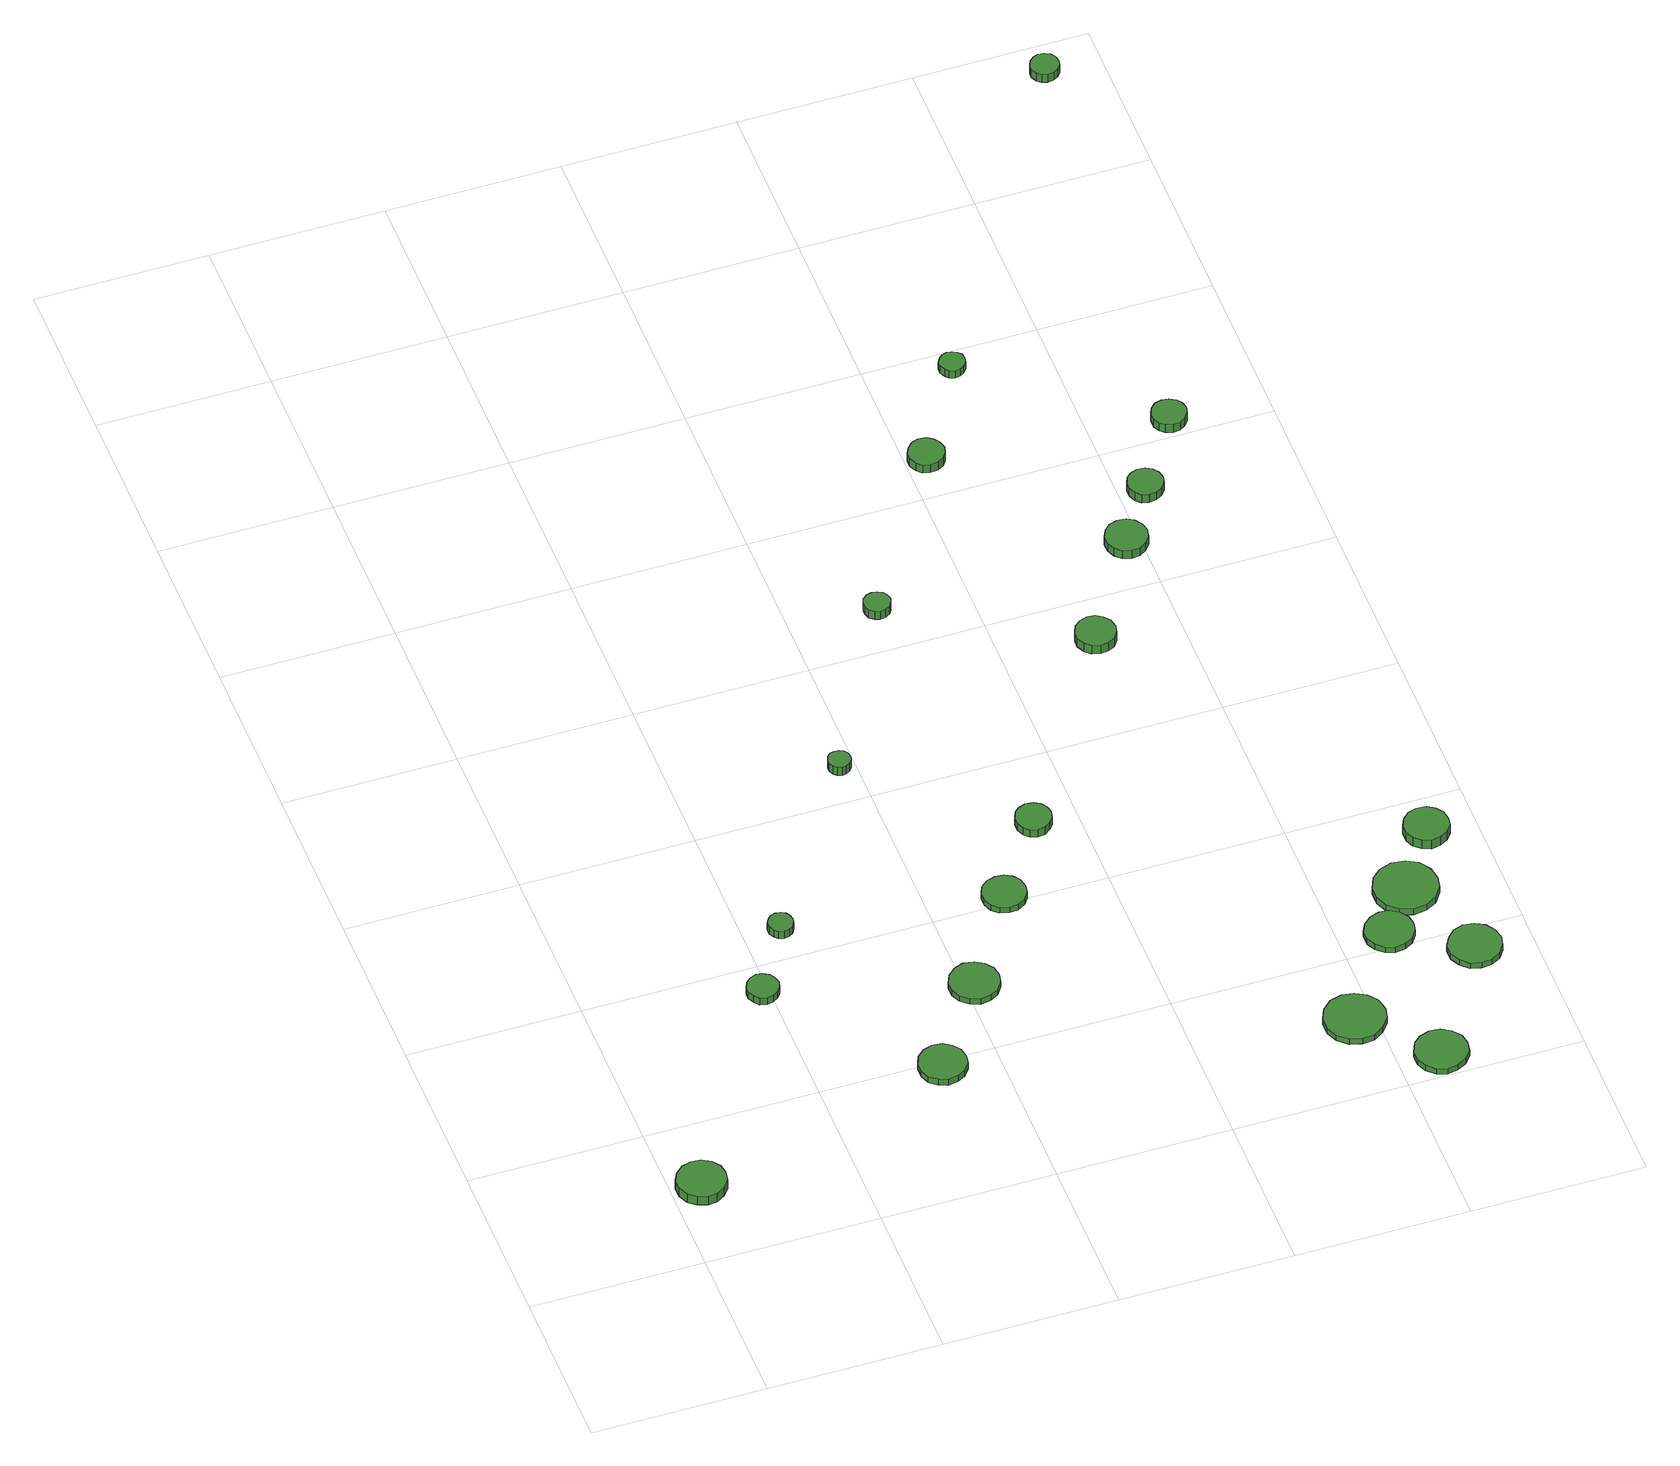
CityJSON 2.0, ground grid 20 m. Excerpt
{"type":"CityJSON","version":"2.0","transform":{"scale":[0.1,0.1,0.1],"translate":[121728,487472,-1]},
"CityObjects":{
"tree1":{"type":"SolitaryVegetationObject","attributes":{"function":"something"},"geometry":[{"type":"MultiSurface","lod":"1","boundaries":[[[0,1,2,3,4,5,6,7,8,9,10,11,12,13,14]],[[15,16,17,18,19,20,21,22,23,24,25,26,27,28,29]],[[0,29,28,1]],[[1,28,27,2]],[[2,27,26,3]],[[3,26,25,4]],[[4,25,24,5]],[[5,24,23,6]],[[6,23,22,7]],[[7,22,21,8]],[[8,21,20,9]],[[9,20,19,10]],[[10,19,18,11]],[[11,18,17,12]],[[12,17,16,13]],[[13,16,15,14]],[[14,15,29,0]]]}]},
"tree2":{"type":"SolitaryVegetationObject","attributes":{"function":"something"},"geometry":[{"type":"MultiSurface","lod":"1","boundaries":[[[30,31,32,33,34,35,36,37,38,39,40,41,42,43,44]],[[45,46,47,48,49,50,51,52,53,54,55,56,57,58,59]],[[30,59,58,31]],[[31,58,57,32]],[[32,57,56,33]],[[33,56,55,34]],[[34,55,54,35]],[[35,54,53,36]],[[36,53,52,37]],[[37,52,51,38]],[[38,51,50,39]],[[39,50,49,40]],[[40,49,48,41]],[[41,48,47,42]],[[42,47,46,43]],[[43,46,45,44]],[[44,45,59,30]]]}]},
"tree3":{"type":"SolitaryVegetationObject","attributes":{"function":"something"},"geometry":[{"type":"MultiSurface","lod":"1","boundaries":[[[60,61,62,63,64,65,66,67,68,69,70,71,72,73,74]],[[75,76,77,78,79,80,81,82,83,84,85,86,87,88,89]],[[60,89,88,61]],[[61,88,87,62]],[[62,87,86,63]],[[63,86,85,64]],[[64,85,84,65]],[[65,84,83,66]],[[66,83,82,67]],[[67,82,81,68]],[[68,81,80,69]],[[69,80,79,70]],[[70,79,78,71]],[[71,78,77,72]],[[72,77,76,73]],[[73,76,75,74]],[[74,75,89,60]]]}]},
"tree4":{"type":"SolitaryVegetationObject","attributes":{"function":"something"},"geometry":[{"type":"MultiSurface","lod":"1","boundaries":[[[90,91,92,93,94,95,96,97,98,99,100,101,102,103,104]],[[105,106,107,108,109,110,111,112,113,114,115,116,117,118,119]],[[90,119,118,91]],[[91,118,117,92]],[[92,117,116,93]],[[93,116,115,94]],[[94,115,114,95]],[[95,114,113,96]],[[96,113,112,97]],[[97,112,111,98]],[[98,111,110,99]],[[99,110,109,100]],[[100,109,108,101]],[[101,108,107,102]],[[102,107,106,103]],[[103,106,105,104]],[[104,105,119,90]]]}]},
"tree5":{"type":"SolitaryVegetationObject","attributes":{"function":"something"},"geometry":[{"type":"MultiSurface","lod":"1","boundaries":[[[120,121,122,123,124,125,126,127,128,129,130,131,132,133,134]],[[135,136,137,138,139,140,141,142,143,144,145,146,147,148,149]],[[120,149,148,121]],[[121,148,147,122]],[[122,147,146,123]],[[123,146,145,124]],[[124,145,144,125]],[[125,144,143,126]],[[126,143,142,127]],[[127,142,141,128]],[[128,141,140,129]],[[129,140,139,130]],[[130,139,138,131]],[[131,138,137,132]],[[132,137,136,133]],[[133,136,135,134]],[[134,135,149,120]]]}]},
"tree6":{"type":"SolitaryVegetationObject","attributes":{"function":"something"},"geometry":[{"type":"MultiSurface","lod":"1","boundaries":[[[150,151,152,153,154,155,156,157,158,159,160,161,162,163,164]],[[165,166,167,168,169,170,171,172,173,174,175,176,177,178,179]],[[150,179,178,151]],[[151,178,177,152]],[[152,177,176,153]],[[153,176,175,154]],[[154,175,174,155]],[[155,174,173,156]],[[156,173,172,157]],[[157,172,171,158]],[[158,171,170,159]],[[159,170,169,160]],[[160,169,168,161]],[[161,168,167,162]],[[162,167,166,163]],[[163,166,165,164]],[[164,165,179,150]]]}]},
"tree7":{"type":"SolitaryVegetationObject","attributes":{"function":"something"},"geometry":[{"type":"MultiSurface","lod":"1","boundaries":[[[180,181,182,183,184,185,186,187,188,189,190,191,192,193,194]],[[195,196,197,198,199,200,201,202,203,204,205,206,207,208,209]],[[180,209,208,181]],[[181,208,207,182]],[[182,207,206,183]],[[183,206,205,184]],[[184,205,204,185]],[[185,204,203,186]],[[186,203,202,187]],[[187,202,201,188]],[[188,201,200,189]],[[189,200,199,190]],[[190,199,198,191]],[[191,198,197,192]],[[192,197,196,193]],[[193,196,195,194]],[[194,195,209,180]]]}]},
"tree8":{"type":"SolitaryVegetationObject","attributes":{"function":"something"},"geometry":[{"type":"MultiSurface","lod":"1","boundaries":[[[210,211,212,213,214,215,216,217,218,219,220,221,222,223,224]],[[225,226,227,228,229,230,231,232,233,234,235,236,237,238,239]],[[210,239,238,211]],[[211,238,237,212]],[[212,237,236,213]],[[213,236,235,214]],[[214,235,234,215]],[[215,234,233,216]],[[216,233,232,217]],[[217,232,231,218]],[[218,231,230,219]],[[219,230,229,220]],[[220,229,228,221]],[[221,228,227,222]],[[222,227,226,223]],[[223,226,225,224]],[[224,225,239,210]]]}]},
"tree9":{"type":"SolitaryVegetationObject","attributes":{"function":"something"},"geometry":[{"type":"MultiSurface","lod":"1","boundaries":[[[240,241,242,243,244,245,246,247,248,249,250,251,252,253,254]],[[255,256,257,258,259,260,261,262,263,264,265,266,267,268,269]],[[240,269,268,241]],[[241,268,267,242]],[[242,267,266,243]],[[243,266,265,244]],[[244,265,264,245]],[[245,264,263,246]],[[246,263,262,247]],[[247,262,261,248]],[[248,261,260,249]],[[249,260,259,250]],[[250,259,258,251]],[[251,258,257,252]],[[252,257,256,253]],[[253,256,255,254]],[[254,255,269,240]]]}]},
"tree10":{"type":"SolitaryVegetationObject","attributes":{"function":"something"},"geometry":[{"type":"MultiSurface","lod":"1","boundaries":[[[270,271,272,273,274,275,276,277,278,279,280,281,282,283,284]],[[285,286,287,288,289,290,291,292,293,294,295,296,297,298,299]],[[270,299,298,271]],[[271,298,297,272]],[[272,297,296,273]],[[273,296,295,274]],[[274,295,294,275]],[[275,294,293,276]],[[276,293,292,277]],[[277,292,291,278]],[[278,291,290,279]],[[279,290,289,280]],[[280,289,288,281]],[[281,288,287,282]],[[282,287,286,283]],[[283,286,285,284]],[[284,285,299,270]]]}]},
"tree11":{"type":"SolitaryVegetationObject","attributes":{"function":"something"},"geometry":[{"type":"MultiSurface","lod":"1","boundaries":[[[300,301,302,303,304,305,306,307,308,309,310,311,312,313,314]],[[315,316,317,318,319,320,321,322,323,324,325,326,327,328,329]],[[300,329,328,301]],[[301,328,327,302]],[[302,327,326,303]],[[303,326,325,304]],[[304,325,324,305]],[[305,324,323,306]],[[306,323,322,307]],[[307,322,321,308]],[[308,321,320,309]],[[309,320,319,310]],[[310,319,318,311]],[[311,318,317,312]],[[312,317,316,313]],[[313,316,315,314]],[[314,315,329,300]]]}]},
"tree12":{"type":"SolitaryVegetationObject","attributes":{"function":"something"},"geometry":[{"type":"MultiSurface","lod":"1","boundaries":[[[330,331,332,333,334,335,336,337,338,339,340,341,342,343,344]],[[345,346,347,348,349,350,351,352,353,354,355,356,357,358,359]],[[330,359,358,331]],[[331,358,357,332]],[[332,357,356,333]],[[333,356,355,334]],[[334,355,354,335]],[[335,354,353,336]],[[336,353,352,337]],[[337,352,351,338]],[[338,351,350,339]],[[339,350,349,340]],[[340,349,348,341]],[[341,348,347,342]],[[342,347,346,343]],[[343,346,345,344]],[[344,345,359,330]]]}]},
"tree13":{"type":"SolitaryVegetationObject","attributes":{"function":"something"},"geometry":[{"type":"MultiSurface","lod":"1","boundaries":[[[360,361,362,363,364,365,366,367,368,369,370,371,372,373,374]],[[375,376,377,378,379,380,381,382,383,384,385,386,387,388,389]],[[360,389,388,361]],[[361,388,387,362]],[[362,387,386,363]],[[363,386,385,364]],[[364,385,384,365]],[[365,384,383,366]],[[366,383,382,367]],[[367,382,381,368]],[[368,381,380,369]],[[369,380,379,370]],[[370,379,378,371]],[[371,378,377,372]],[[372,377,376,373]],[[373,376,375,374]],[[374,375,389,360]]]}]},
"tree14":{"type":"SolitaryVegetationObject","attributes":{"function":"something"},"geometry":[{"type":"MultiSurface","lod":"1","boundaries":[[[390,391,392,393,394,395,396,397,398,399,400,401,402,403,404]],[[405,406,407,408,409,410,411,412,413,414,415,416,417,418,419]],[[390,419,418,391]],[[391,418,417,392]],[[392,417,416,393]],[[393,416,415,394]],[[394,415,414,395]],[[395,414,413,396]],[[396,413,412,397]],[[397,412,411,398]],[[398,411,410,399]],[[399,410,409,400]],[[400,409,408,401]],[[401,408,407,402]],[[402,407,406,403]],[[403,406,405,404]],[[404,405,419,390]]]}]},
"tree15":{"type":"SolitaryVegetationObject","attributes":{"function":"something"},"geometry":[{"type":"MultiSurface","lod":"1","boundaries":[[[420,421,422,423,424,425,426,427,428,429,430,431,432,433,434]],[[435,436,437,438,439,440,441,442,443,444,445,446,447,448,449]],[[420,449,448,421]],[[421,448,447,422]],[[422,447,446,423]],[[423,446,445,424]],[[424,445,444,425]],[[425,444,443,426]],[[426,443,442,427]],[[427,442,441,428]],[[428,441,440,429]],[[429,440,439,430]],[[430,439,438,431]],[[431,438,437,432]],[[432,437,436,433]],[[433,436,435,434]],[[434,435,449,420]]]}]},
"tree16":{"type":"SolitaryVegetationObject","attributes":{"function":"something"},"geometry":[{"type":"MultiSurface","lod":"1","boundaries":[[[450,451,452,453,454,455,456,457,458,459,460,461,462,463,464]],[[465,466,467,468,469,470,471,472,473,474,475,476,477,478,479]],[[450,479,478,451]],[[451,478,477,452]],[[452,477,476,453]],[[453,476,475,454]],[[454,475,474,455]],[[455,474,473,456]],[[456,473,472,457]],[[457,472,471,458]],[[458,471,470,459]],[[459,470,469,460]],[[460,469,468,461]],[[461,468,467,462]],[[462,467,466,463]],[[463,466,465,464]],[[464,465,479,450]]]}]},
"tree17":{"type":"SolitaryVegetationObject","attributes":{"function":"something"},"geometry":[{"type":"MultiSurface","lod":"1","boundaries":[[[480,481,482,483,484,485,486,487,488,489,490,491,492,493,494]],[[495,496,497,498,499,500,501,502,503,504,505,506,507,508,509]],[[480,509,508,481]],[[481,508,507,482]],[[482,507,506,483]],[[483,506,505,484]],[[484,505,504,485]],[[485,504,503,486]],[[486,503,502,487]],[[487,502,501,488]],[[488,501,500,489]],[[489,500,499,490]],[[490,499,498,491]],[[491,498,497,492]],[[492,497,496,493]],[[493,496,495,494]],[[494,495,509,480]]]}]},
"tree18":{"type":"SolitaryVegetationObject","attributes":{"function":"something"},"geometry":[{"type":"MultiSurface","lod":"1","boundaries":[[[510,511,512,513,514,515,516,517,518,519,520,521,522,523,524]],[[525,526,527,528,529,530,531,532,533,534,535,536,537,538,539]],[[510,539,538,511]],[[511,538,537,512]],[[512,537,536,513]],[[513,536,535,514]],[[514,535,534,515]],[[515,534,533,516]],[[516,533,532,517]],[[517,532,531,518]],[[518,531,530,519]],[[519,530,529,520]],[[520,529,528,521]],[[521,528,527,522]],[[522,527,526,523]],[[523,526,525,524]],[[524,525,539,510]]]}]},
"tree19":{"type":"SolitaryVegetationObject","attributes":{"function":"something"},"geometry":[{"type":"MultiSurface","lod":"1","boundaries":[[[540,541,542,543,544,545,546,547,548,549,550,551,552,553,554]],[[555,556,557,558,559,560,561,562,563,564,565,566,567,568,569]],[[540,569,568,541]],[[541,568,567,542]],[[542,567,566,543]],[[543,566,565,544]],[[544,565,564,545]],[[545,564,563,546]],[[546,563,562,547]],[[547,562,561,548]],[[548,561,560,549]],[[549,560,559,550]],[[550,559,558,551]],[[551,558,557,552]],[[552,557,556,553]],[[553,556,555,554]],[[554,555,569,540]]]}]},
"tree20":{"type":"SolitaryVegetationObject","attributes":{"function":"something"},"geometry":[{"type":"MultiSurface","lod":"1","boundaries":[[[570,571,572,573,574,575,576,577,578,579,580,581,582,583,584]],[[585,586,587,588,589,590,591,592,593,594,595,596,597,598,599]],[[570,599,598,571]],[[571,598,597,572]],[[572,597,596,573]],[[573,596,595,574]],[[574,595,594,575]],[[575,594,593,576]],[[576,593,592,577]],[[577,592,591,578]],[[578,591,590,579]],[[579,590,589,580]],[[580,589,588,581]],[[581,588,587,582]],[[582,587,586,583]],[[583,586,585,584]],[[584,585,599,570]]]}]},
"tree21":{"type":"SolitaryVegetationObject","attributes":{"function":"something"},"geometry":[{"type":"MultiSurface","lod":"1","boundaries":[[[600,601,602,603,604,605,606,607,608,609,610,611,612,613,614]],[[615,616,617,618,619,620,621,622,623,624,625,626,627,628,629]],[[600,629,628,601]],[[601,628,627,602]],[[602,627,626,603]],[[603,626,625,604]],[[604,625,624,605]],[[605,624,623,606]],[[606,623,622,607]],[[607,622,621,608]],[[608,621,620,609]],[[609,620,619,610]],[[610,619,618,611]],[[611,618,617,612]],[[612,617,616,613]],[[613,616,615,614]],[[614,615,629,600]]]}]},
"tree22":{"type":"SolitaryVegetationObject","attributes":{"function":"something"},"geometry":[{"type":"MultiSurface","lod":"1","boundaries":[[[630,631,632,633,634,635,636,637,638,639,640,641,642,643,644]],[[645,646,647,648,649,650,651,652,653,654,655,656,657,658,659]],[[630,659,658,631]],[[631,658,657,632]],[[632,657,656,633]],[[633,656,655,634]],[[634,655,654,635]],[[635,654,653,636]],[[636,653,652,637]],[[637,652,651,638]],[[638,651,650,639]],[[639,650,649,640]],[[640,649,648,641]],[[641,648,647,642]],[[642,647,646,643]],[[643,646,645,644]],[[644,645,659,630]]]}]}
},
"vertices":[
[61,107,21],[59,118,21],[52,127,21],[42,133,21],[31,134,21],[20,131,21],[11,123,21],[6,113,21],[6,101,21],[11,90,21],[20,83,21],[31,79,21],[42,80,21],[52,86,21],[59,95,21],[59,95,8],[52,86,8],[42,80,8],[31,79,8],[20,83,8],[11,90,8],[6,101,8],[6,113,8],[11,123,8],[20,131,8],[31,134,8],[42,133,8],[52,127,8],[59,118,8],[61,107,8],
[211,360,17],[209,368,17],[205,374,17],[198,378,17],[191,379,17],[183,376,17],[178,371,17],[175,364,17],[175,357,17],[178,350,17],[183,344,17],[191,342,17],[198,343,17],[205,347,17],[209,353,17],[209,353,7],[205,347,7],[198,343,7],[191,342,7],[183,344,7],[178,350,7],[175,357,7],[175,364,7],[178,371,7],[183,376,7],[191,379,7],[198,378,7],[205,374,7],[209,368,7],[211,360,7],
[256,444,18],[255,449,18],[252,454,18],[247,457,18],[241,458,18],[235,456,18],[231,452,18],[228,447,18],[228,441,18],[231,435,18],[235,431,18],[241,429,18],[247,430,18],[252,433,18],[255,438,18],[255,438,7],[252,433,7],[247,430,7],[241,429,7],[235,431,7],[231,435,7],[228,441,7],[228,447,7],[231,452,7],[235,456,7],[241,458,7],[247,457,7],[252,454,7],[255,449,7],[256,444,7],
[364,190,16],[362,201,16],[355,210,16],[346,216,16],[334,217,16],[324,214,16],[315,206,16],[311,196,16],[311,185,16],[315,174,16],[324,167,16],[334,163,16],[346,165,16],[355,170,16],[362,179,16],[362,179,7],[355,170,7],[346,165,7],[334,163,7],[324,167,7],[315,174,7],[311,185,7],[311,196,7],[315,206,7],[324,214,7],[334,217,7],[346,216,7],[355,210,7],[362,201,7],[364,190,7],
[438,294,15],[436,306,15],[429,315,15],[419,321,15],[407,323,15],[396,319,15],[387,311,15],[382,300,15],[382,289,15],[387,278,15],[396,270,15],[407,266,15],[419,268,15],[429,273,15],[436,283,15],[436,283,7],[429,273,7],[419,268,7],[407,266,7],[396,270,7],[387,278,7],[382,289,7],[382,300,7],[387,311,7],[396,319,7],[407,323,7],[419,321,7],[429,315,7],[436,306,7],[438,294,7],
[393,646,25],[392,652,25],[389,656,25],[384,659,25],[379,659,25],[374,658,25],[370,654,25],[368,649,25],[368,644,25],[370,639,25],[374,635,25],[379,633,25],[384,634,25],[389,637,25],[392,641,25],[392,641,13],[389,637,13],[384,634,13],[379,633,13],[374,635,13],[370,639,13],[368,644,13],[368,649,13],[370,654,13],[374,658,13],[379,659,13],[384,659,13],[389,656,13],[392,652,13],[393,646,13],
[509,410,15],[507,420,15],[501,428,15],[492,433,15],[482,434,15],[472,431,15],[464,424,15],[460,415,15],[460,405,15],[464,395,15],[472,388,15],[482,385,15],[492,386,15],[501,391,15],[507,400,15],[507,400,7],[501,391,7],[492,386,7],[482,385,7],[472,388,7],[464,395,7],[460,405,7],[460,415,7],[464,424,7],[472,431,7],[482,434,7],[492,433,7],[501,428,7],[507,420,7],[509,410,7],
[571,503,18],[569,511,18],[564,518,18],[557,522,18],[548,523,18],[540,520,18],[534,515,18],[531,507,18],[531,498,18],[534,491,18],[540,485,18],[548,482,18],[557,483,18],[564,488,18],[569,494,18],[569,494,7],[564,488,7],[557,483,7],[548,482,7],[540,485,7],[534,491,7],[531,498,7],[531,507,7],[534,515,7],[540,520,7],[548,523,7],[557,522,7],[564,518,7],[569,511,7],[571,503,7],
[513,857,23],[511,863,23],[508,868,23],[502,871,23],[496,872,23],[490,870,23],[485,866,23],[483,860,23],[483,854,23],[485,848,23],[490,844,23],[496,842,23],[502,843,23],[508,846,23],[511,851,23],[511,851,11],[508,846,11],[502,843,11],[496,842,11],[490,844,11],[485,848,11],[483,854,11],[483,860,11],[485,866,11],[490,870,11],[496,872,11],[502,871,11],[508,868,11],[511,863,11],[513,857,11],
[812,108,15],[809,123,15],[800,134,15],[788,141,15],[774,143,15],[760,139,15],[749,129,15],[743,116,15],[743,101,15],[749,88,15],[760,78,15],[774,74,15],[788,75,15],[800,83,15],[809,94,15],[809,94,7],[800,83,7],[788,75,7],[774,74,7],[760,78,7],[749,88,7],[743,101,7],[743,116,7],[749,129,7],[760,139,7],[774,143,7],[788,141,7],[800,134,7],[809,123,7],[812,108,7],
[878,31,15],[876,43,15],[868,53,15],[857,60,15],[845,61,15],[833,57,15],[824,49,15],[819,37,15],[819,25,15],[824,14,15],[833,5,15],[845,1,15],[857,3,15],[868,9,15],[876,19,15],[876,19,7],[868,9,7],[857,3,7],[845,1,7],[833,5,7],[824,14,7],[819,25,7],[819,37,7],[824,49,7],[833,57,7],[845,61,7],[857,60,7],[868,53,7],[876,43,7],[878,31,7],
[883,219,15],[881,230,15],[874,240,15],[864,246,15],[853,247,15],[842,243,15],[833,235,15],[828,225,15],[828,213,15],[833,203,15],[842,195,15],[853,191,15],[864,193,15],[874,198,15],[881,208,15],[881,208,7],[874,198,7],[864,193,7],[853,191,7],[842,195,7],[833,203,7],[828,213,7],[828,225,7],[833,235,7],[842,243,7],[853,247,7],[864,246,7],[874,240,7],[881,230,7],[883,219,7],
[726,735,26],[724,745,26],[718,752,26],[710,757,26],[701,758,26],[692,755,26],[685,749,26],[681,740,26],[681,731,26],[685,722,26],[692,716,26],[701,713,26],[710,714,26],[718,718,26],[724,726,26],[724,726,13],[718,718,13],[710,714,13],[701,713,13],[692,716,13],[685,722,13],[681,731,13],[681,740,13],[685,749,13],[692,755,13],[701,758,13],[710,757,13],[718,752,13],[724,745,13],[726,735,13],
[644,1055,19],[642,1064,19],[637,1070,19],[630,1075,19],[621,1076,19],[613,1073,19],[607,1067,19],[603,1059,19],[603,1051,19],[607,1043,19],[613,1037,19],[621,1035,19],[630,1036,19],[637,1040,19],[642,1047,19],[642,1047,7],[637,1040,7],[630,1036,7],[621,1035,7],[613,1037,7],[607,1043,7],[603,1051,7],[603,1059,7],[607,1067,7],[613,1073,7],[621,1076,7],[630,1075,7],[637,1070,7],[642,1064,7],[644,1055,7],
[930,274,16],[927,289,16],[918,302,16],[905,309,16],[890,311,16],[875,306,16],[864,296,16],[858,282,16],[858,267,16],[864,253,16],[875,243,16],[890,238,16],[905,240,16],[918,247,16],[927,260,16],[927,260,7],[918,247,7],[905,240,7],[890,238,7],[875,243,7],[864,253,7],[858,267,7],[858,282,7],[864,296,7],[875,306,7],[890,311,7],[905,309,7],[918,302,7],[927,289,7],[930,274,7],
[965,169,15],[962,181,15],[955,191,15],[944,197,15],[932,199,15],[920,195,15],[911,186,15],[905,175,15],[905,162,15],[911,151,15],[920,142,15],[932,139,15],[944,140,15],[955,146,15],[962,156,15],[962,156,7],[955,146,7],[944,140,7],[932,139,7],[920,142,7],[911,151,7],[905,162,7],[905,175,7],[911,186,7],[920,195,7],[932,199,7],[944,197,7],[955,191,7],[962,181,7],[965,169,7],
[808,866,19],[806,876,19],[800,884,19],[792,889,19],[782,890,19],[772,887,19],[765,880,19],[761,871,19],[761,861,19],[765,852,19],[772,845,19],[782,842,19],[792,843,19],[800,848,19],[806,856,19],[806,856,7],[800,848,7],[792,843,7],[782,842,7],[772,845,7],[765,852,7],[761,861,7],[761,871,7],[765,880,7],[772,887,7],[782,890,7],[792,889,7],[800,884,7],[806,876,7],[808,866,7],
[709,1174,19],[708,1180,19],[704,1184,19],[699,1187,19],[693,1188,19],[687,1186,19],[683,1182,19],[680,1177,19],[680,1171,19],[683,1165,19],[687,1161,19],[693,1159,19],[699,1160,19],[704,1163,19],[708,1168,19],[708,1168,8],[704,1163,8],[699,1160,8],[693,1159,8],[687,1161,8],[683,1165,8],[680,1171,8],[680,1177,8],[683,1182,8],[687,1186,8],[693,1188,8],[699,1187,8],[704,1184,8],[708,1180,8],[709,1174,8],
[968,348,23],[966,358,23],[960,366,23],[951,372,23],[940,373,23],[930,370,23],[922,362,23],[918,353,23],[918,342,23],[922,333,23],[930,326,23],[940,322,23],[951,324,23],[960,329,23],[966,337,23],[966,337,10],[960,329,10],[951,324,10],[940,322,10],[930,326,10],[922,333,10],[918,342,10],[918,353,10],[922,362,10],[930,370,10],[940,373,10],[951,372,10],[960,366,10],[966,358,10],[968,348,10],
[851,936,18],[849,944,18],[844,951,18],[837,955,18],[828,956,18],[820,953,18],[814,948,18],[811,940,18],[811,932,18],[814,924,18],[820,918,18],[828,916,18],[837,917,18],[844,921,18],[849,928,18],[849,928,6],[844,921,6],[837,917,6],[828,916,6],[820,918,6],[814,924,6],[811,932,6],[811,940,6],[814,948,6],[820,953,6],[828,956,6],[837,955,6],[844,951,6],[849,944,6],[851,936,6],
[909,1026,18],[907,1034,18],[902,1040,18],[895,1044,18],[887,1045,18],[879,1043,18],[873,1037,18],[870,1030,18],[870,1021,18],[873,1014,18],[879,1009,18],[887,1006,18],[895,1007,18],[902,1011,18],[907,1018,18],[907,1018,6],[902,1011,6],[895,1007,6],[887,1006,6],[879,1009,6],[873,1014,6],[870,1021,6],[870,1030,6],[873,1037,6],[879,1043,6],[887,1045,6],[895,1044,6],[902,1040,6],[907,1034,6],[909,1026,6],
[950,1555,25],[949,1561,25],[945,1567,25],[939,1570,25],[932,1571,25],[926,1569,25],[921,1564,25],[918,1558,25],[918,1552,25],[921,1545,25],[926,1541,25],[932,1539,25],[939,1540,25],[945,1543,25],[949,1548,25],[949,1548,13],[945,1543,13],[939,1540,13],[932,1539,13],[926,1541,13],[921,1545,13],[918,1552,13],[918,1558,13],[921,1564,13],[926,1569,13],[932,1571,13],[939,1570,13],[945,1567,13],[949,1561,13],[950,1555,13]
]}
